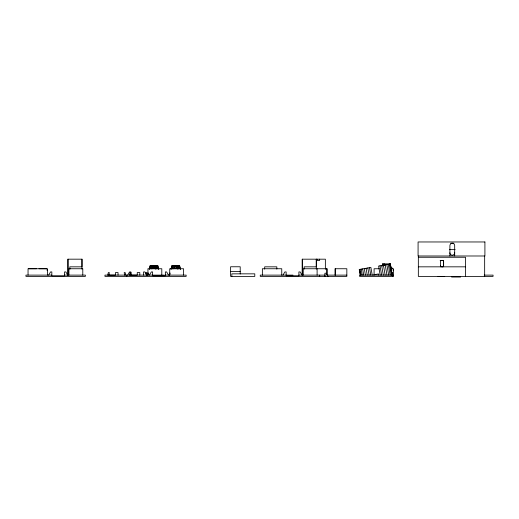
<?xml version="1.0" encoding="UTF-8"?>
<svg xmlns="http://www.w3.org/2000/svg" width="519" height="519" viewBox="0 0 519 519"><rect width="100%" height="100%" fill="white"/><g stroke="black" fill="none" stroke-linecap="round" stroke-linejoin="round"><path stroke-width="0.78" d="M67.957 259.176L67.957 275.115L67.957 259.176L81.983 259.176L81.983 269.089M81.983 259.176L81.983 266.831L69.838 266.831L69.838 269.089M155.577 268.952L155.577 265.871L154.72 265.553M177.355 268.952L177.355 265.871L176.499 265.553M302.272 259.182L302.272 275.122L302.272 259.182L325.368 259.182L325.368 269.355M152.768 268.745L152.988 265.553L152.988 267.947M174.546 268.745L174.767 265.553L174.767 267.149M384.365 265.559L384.547 263.963L384.547 265.559M382.432 265.449L382.763 263.963L382.763 265.559M382.12 266.195L382.633 263.963L390.294 263.963L391.313 268.427M147.818 275.115L148.2 273.649M149.336 269.231L150.276 265.553L150.276 268.745M169.596 275.115L169.979 273.649M171.114 269.231L172.055 265.553L172.055 268.745M148.187 272.91L147.604 275.115L146.948 272.566L145.988 272.566L146.306 275.122M149.167 269.231L150.147 265.553L151.496 265.553L150.789 265.871M169.382 275.115L169.966 272.91M170.946 269.231L171.925 265.553L173.275 265.553L172.568 265.871M48.637 275.115L50.551 271.93L51.829 271.93L51.829 275.758L64.583 275.758L64.583 271.93L65.855 271.93L67.768 275.115M127.648 275.115L129.562 271.93L130.84 271.93L130.84 275.115M149.427 275.115L151.34 271.93L152.618 271.93L152.618 275.758L165.366 275.758L165.366 271.93L166.644 271.93L168.558 275.115M282.959 275.122L284.866 271.937L286.144 271.937L286.144 275.758L298.899 275.758L298.899 271.937L300.17 271.937L302.084 275.122M383.982 264.281L384.436 264.275M154.351 265.553L154.805 265.871M176.129 265.553L177.355 265.871M450.7 243.242L453.885 243.242M449.48 249.62L455.131 249.62M418.34 257.268L465.524 257.268L465.524 276.4M440.151 260.454L443.524 260.454L443.524 265.559A1.278 1.278 0 0 1 442.253 266.831M383.275 264.281L389.652 264.281M152.385 265.773L155.577 265.773L155.577 268.887M174.163 265.773L177.355 265.773L177.355 268.887M152.385 265.871L153.611 265.553M154.351 265.871L155.577 265.871M157.166 265.871L156.466 265.553L157.808 265.553L158.788 269.231M174.163 265.871L175.39 265.553M178.945 265.871L178.238 265.553L179.587 265.553L180.567 269.231M418.34 266.831L465.524 266.831M390.392 268.109L392.52 268.109M28.688 268.745L36.466 268.738M69.838 268.745L70.474 268.745M379.395 268.745L374.089 268.745L374.089 274.869M391.858 268.745L393.473 268.745L393.473 276.4L359.596 276.4L359.596 275.122L392.838 275.122L392.838 276.4M39.016 268.738L46.794 268.745M46.794 270.016L47.437 270.016M392.838 270.023L393.473 270.023M230.618 271.586L240.206 271.586M51.829 275.115L25.95 275.115L25.95 276.393L85.356 276.393L85.356 275.115L64.583 275.115M164.367 275.115L104.961 275.115L104.961 276.393L186.146 276.393L186.146 275.115L165.366 275.115M292.988 275.122L260.266 275.122L260.266 276.4L346.841 276.4L346.841 268.745L335.014 268.745L335.014 275.122M298.899 275.122L325.497 275.122M346.841 275.122L326.743 275.122L326.743 268.745M484.214 275.122L493.05 275.122L493.05 276.4L418.34 276.4L418.34 255.99M438.017 276.4L444.712 276.4M451.582 277.036L460.554 277.036M176.168 265.871L176.583 265.871M328.105 276.4L326.192 273.208L324.913 273.208L324.913 276.4M146.78 275.115L144.866 271.93L143.594 271.93L143.594 275.115M180.404 269.231L179.457 265.553L179.457 268.745M158.626 269.231L157.679 265.553L157.679 268.745M125.806 275.122L125.17 272.566L124.21 272.572L124.534 275.122M392.156 272.144L392.838 275.122M391.144 268.427L390.165 263.963L390.165 265.559M392.13 272.89L392.624 275.122M389.782 263.963L390.223 266.195M392.195 275.122L390.236 264.015L378.591 266.065L380.187 275.122M390.009 264.054L391.955 275.122M389.328 264.177L391.255 275.122M388.238 264.366L390.139 275.122M386.83 264.619L388.679 275.122M385.182 264.904L386.986 275.122M383.418 265.215L385.163 275.122M381.653 265.527L383.34 275.122M380.005 265.819L381.647 275.122M372.246 275.122L370.884 267.428L359.239 269.478L360.231 275.122M369.476 267.674L370.787 275.122M367.828 267.966L369.087 275.122M366.064 268.278L367.27 275.122M364.299 268.589L365.447 275.122M362.651 268.881L363.754 275.122M361.237 269.127L362.294 275.122M360.154 269.322L361.179 275.122M359.472 269.439L360.471 275.122M176.966 268.745L176.752 265.553L176.752 268.745M155.194 268.745L154.973 265.553L154.973 268.745M484.655 255.99L484.655 276.4M454.683 255.99L454.683 245.63A2.394 2.394 0 0 0 452.296 243.242A2.394 2.394 0 0 0 449.902 245.63L449.902 255.99M443.635 266.831L443.635 261.732A1.278 1.278 0 0 0 442.357 260.454M440.443 266.831L440.443 261.732A1.278 1.278 0 0 1 441.721 260.454M390.294 263.963L390.294 265.559M383.755 263.963L383.755 265.559M383.385 264.281L383.385 265.832M382.633 263.963L382.633 265.559M378.559 275.122L378.559 273.928L373.92 274.746L373.92 275.122M335.462 268.745L335.462 275.122M327.191 275.122L327.191 268.745L303.245 268.745L303.245 275.122M319.633 259.182L319.633 260.454L317.083 260.454L317.083 259.182M319.672 275.122L319.672 276.4M317.103 268.745L317.103 275.122M316.298 269.095L316.298 259.182L316.298 266.831L304.153 266.831L304.153 269.095M281.752 275.122L281.752 268.745L262.367 268.745L262.367 275.122M276.828 269.095L276.828 266.831L264.677 266.831L264.677 269.095M240.206 273.993L240.206 266.766L230.618 266.766L230.618 276.4L254.784 276.4L254.784 273.844L231.831 273.844L231.831 276.4M183.577 275.115L183.577 268.745L169.719 268.745L169.719 275.115M179.074 265.553L179.074 268.745M178.517 265.871L178.517 268.952M177.673 268.745L177.673 265.553L173.846 265.553L173.846 268.745M175.759 265.553L175.759 268.745M172.996 265.871L172.996 268.952M172.438 265.553L172.438 268.745M161.798 275.115L161.798 268.745L147.941 268.745L147.941 275.115M157.296 265.553L157.296 268.745M156.738 265.871L156.738 268.952M155.895 268.745L155.895 265.553L152.067 265.553L152.067 268.745M153.981 265.553L153.981 268.745M151.217 265.871L151.217 268.952M150.659 265.553L150.659 268.745M139.806 275.122L139.806 272.566L137.256 272.572L137.256 275.122L129.478 275.122L130.113 272.566L131.067 272.572L130.749 275.122M126.74 275.115L126.74 276.393M118.027 275.122L118.027 272.566L115.478 272.572L115.478 275.122L107.699 275.122L108.335 272.566L109.288 272.572L108.971 275.122M82.787 275.115L82.787 268.745L68.93 268.745L68.93 275.115M47.437 275.115L47.437 268.745L28.052 268.745L28.052 275.115M440.378 265.89A1.278 1.278 0 0 0 441.611 266.831A3.711 3.711 0 0 0 442.577 266.792M454.683 252.805A2.394 2.394 0 0 1 452.296 255.199A2.394 2.394 0 0 1 449.902 252.805M484.908 241.964L418.08 241.964L418.08 255.99L484.908 255.99L484.908 241.964"/></g></svg>
